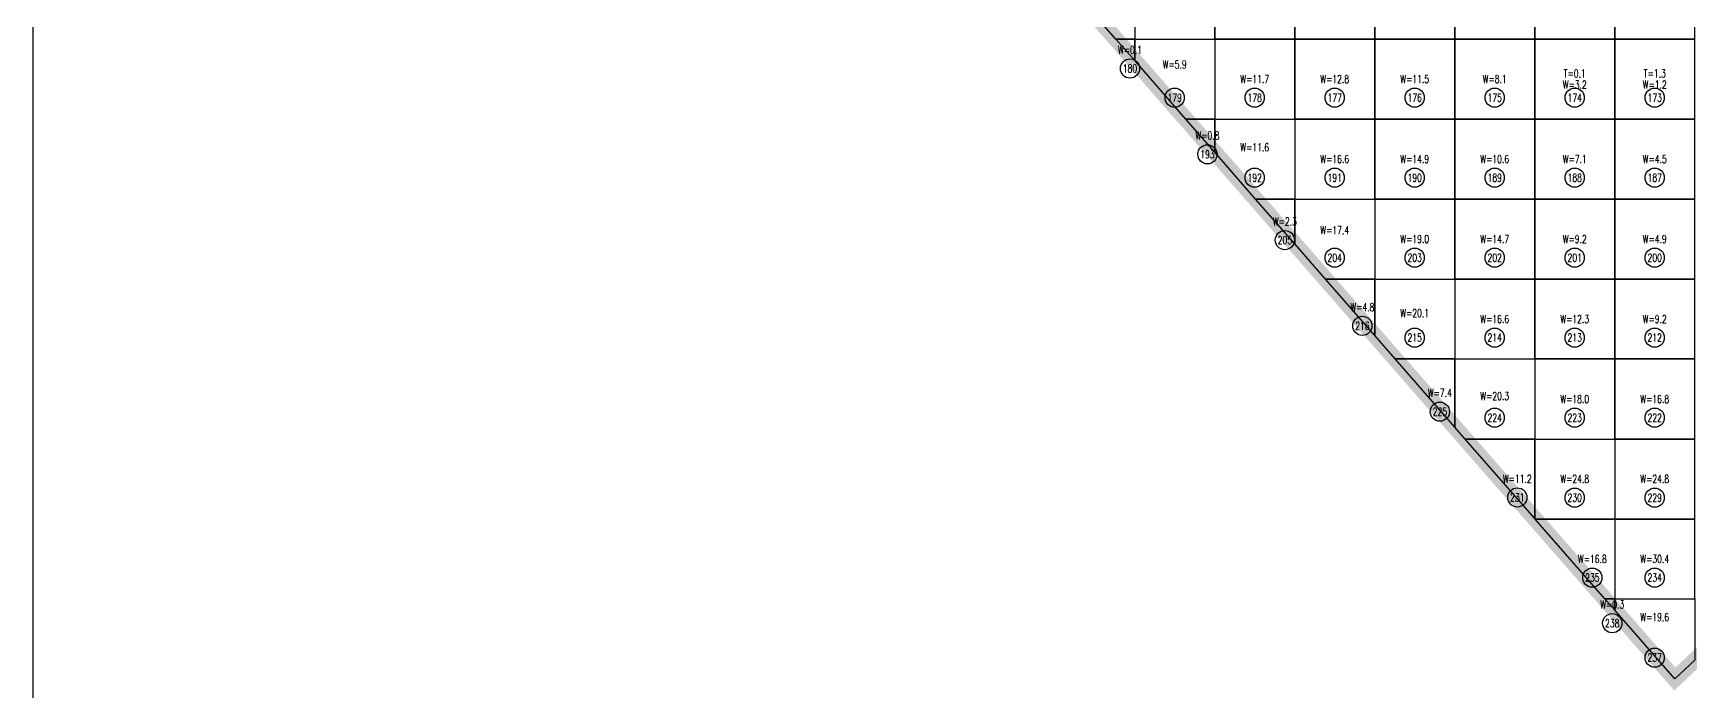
# Model space of a CAD drawing. Extents: x 4283 to 40403, y 1134 to 1764.
# Drawn here: x 19063.5 to 19149.8, y 1572.4 to 1606.7 of the extents above; entities that cross this region are included whole.
import ezdxf
from ezdxf.enums import TextEntityAlignment as Align

# ---------------------------------------------------------------- set-up
doc = ezdxf.new("R2010")
doc.units = 0
for name, color, linetype in [('tdz_23-2方格网', 2, 'Continuous'), ('tdz_23-2方格网计算', 7, 'Continuous'), ('tdz_土方计算图', 7, 'Continuous'), ('tdz_格田', 6, 'Continuous')]:
    doc.layers.add(name, color=color, linetype=linetype)
doc.styles.add('GLandNum', font='txt_____.ttf', dxfattribs={"width": 0.7, "height": 0.5})

msp = doc.modelspace()

# ---------------------------------------------------------------- linework, layer by layer
at = {"layer": 'tdz_23-2方格网', "linetype": 'Continuous'}
for points in [[(19116.66, 1610.075, 2834.183), (19116.66, 1610.597, 2834.191), (19120.827, 1610.597, 2834.101), (19120.827, 1606.43, 2834.271), (19119.844, 1606.43, 2834.258)], [(19120.827, 1610.597, 2834.101), (19120.827, 1606.43, 2834.271), (19124.994, 1606.43, 2834.232), (19124.994, 1610.597, 2833.912)], [(19124.994, 1610.597, 2833.912), (19124.994, 1606.43, 2834.232), (19129.16, 1606.43, 2834.085), (19129.16, 1610.597, 2833.824)], [(19129.16, 1610.597, 2833.824), (19129.16, 1606.43, 2834.085), (19133.327, 1606.43, 2833.889), (19133.327, 1610.597, 2833.639)], [(19133.327, 1610.597, 2833.639), (19133.327, 1606.43, 2833.889), (19137.494, 1606.43, 2833.65), (19137.494, 1610.597, 2833.429)], [(19137.494, 1610.597, 2833.429), (19137.494, 1606.43, 2833.65), (19141.66, 1606.43, 2833.318), (19141.66, 1610.597, 2833.059)], [(19141.66, 1610.597, 2833.059), (19141.66, 1606.43, 2833.318), (19145.827, 1606.43, 2832.838), (19145.827, 1610.597, 2832.503)], [(19145.827, 1610.597, 2832.503), (19145.827, 1606.43, 2832.838), (19149.994, 1606.43, 2832.528), (19149.994, 1610.597, 2831.753)], [(19119.844, 1606.43, 2834.258), (19120.827, 1606.43, 2834.271), (19120.827, 1605.304, 2834.289)], [(19120.827, 1605.304, 2834.289), (19120.827, 1606.43, 2834.271), (19124.994, 1606.43, 2834.232), (19124.994, 1602.264, 2834.395), (19123.483, 1602.264, 2834.375)], [(19124.994, 1606.43, 2834.232), (19124.994, 1602.264, 2834.395), (19129.16, 1602.264, 2834.318), (19129.16, 1606.43, 2834.085)], [(19129.16, 1606.43, 2834.085), (19129.16, 1602.264, 2834.318), (19133.327, 1602.264, 2834.121), (19133.327, 1606.43, 2833.889)], [(19133.327, 1606.43, 2833.889), (19133.327, 1602.264, 2834.121), (19137.494, 1602.264, 2833.797), (19137.494, 1606.43, 2833.65)], [(19137.494, 1606.43, 2833.65), (19137.494, 1602.264, 2833.797), (19141.66, 1602.264, 2833.472), (19141.66, 1606.43, 2833.318)], [(19141.66, 1606.43, 2833.318), (19141.66, 1602.264, 2833.472), (19145.827, 1602.264, 2833.221), (19145.827, 1606.43, 2832.838)], [(19145.827, 1606.43, 2832.838), (19145.827, 1602.264, 2833.221), (19149.994, 1602.264, 2833.002), (19149.994, 1606.43, 2832.528)], [(19123.483, 1602.264, 2834.375), (19124.994, 1602.264, 2834.395), (19124.994, 1600.534, 2834.424)], [(19124.994, 1600.534, 2834.424), (19124.994, 1602.264, 2834.395), (19129.16, 1602.264, 2834.318), (19129.16, 1598.097, 2834.504), (19127.122, 1598.097, 2834.492)], [(19129.16, 1602.264, 2834.318), (19129.16, 1598.097, 2834.504), (19133.327, 1598.097, 2834.367), (19133.327, 1602.264, 2834.121)], [(19133.327, 1602.264, 2834.121), (19133.327, 1598.097, 2834.367), (19137.494, 1598.097, 2834.026), (19137.494, 1602.264, 2833.797)], [(19137.494, 1602.264, 2833.797), (19137.494, 1598.097, 2834.026), (19141.66, 1598.097, 2833.676), (19141.66, 1602.264, 2833.472)], [(19141.66, 1602.264, 2833.472), (19141.66, 1598.097, 2833.676), (19145.827, 1598.097, 2833.363), (19145.827, 1602.264, 2833.221)], [(19145.827, 1602.264, 2833.221), (19145.827, 1598.097, 2833.363), (19149.994, 1598.097, 2833.031), (19149.994, 1602.264, 2833.002)], [(19127.122, 1598.097, 2834.492), (19129.16, 1598.097, 2834.504), (19129.16, 1595.763, 2834.558)], [(19129.16, 1595.763, 2834.558), (19129.16, 1598.097, 2834.504), (19133.327, 1598.097, 2834.367), (19133.327, 1593.93, 2834.591), (19130.761, 1593.93, 2834.61)], [(19133.327, 1598.097, 2834.367), (19133.327, 1593.93, 2834.591), (19137.494, 1593.93, 2834.277), (19137.494, 1598.097, 2834.026)], [(19137.494, 1598.097, 2834.026), (19137.494, 1593.93, 2834.277), (19141.66, 1593.93, 2833.937), (19141.66, 1598.097, 2833.676)], [(19141.66, 1598.097, 2833.676), (19141.66, 1593.93, 2833.937), (19145.827, 1593.93, 2833.442), (19145.827, 1598.097, 2833.363)], [(19145.827, 1598.097, 2833.363), (19145.827, 1593.93, 2833.442), (19149.994, 1593.93, 2833.23), (19149.994, 1598.097, 2833.031)], [(19130.761, 1593.93, 2834.61), (19133.327, 1593.93, 2834.591), (19133.327, 1590.992, 2834.693)], [(19133.327, 1590.992, 2834.693), (19133.327, 1593.93, 2834.591), (19137.494, 1593.93, 2834.277), (19137.494, 1589.764, 2834.329), (19134.4, 1589.764, 2834.726)], [(19137.494, 1593.93, 2834.277), (19137.494, 1589.764, 2834.329), (19141.66, 1589.764, 2834.03), (19141.66, 1593.93, 2833.937)], [(19141.66, 1593.93, 2833.937), (19141.66, 1589.764, 2834.03), (19145.827, 1589.764, 2833.808), (19145.827, 1593.93, 2833.442)], [(19145.827, 1593.93, 2833.442), (19145.827, 1589.764, 2833.808), (19149.994, 1589.764, 2833.561), (19149.994, 1593.93, 2833.23)], [(19134.4, 1589.764, 2834.726), (19137.494, 1589.764, 2834.329), (19137.494, 1586.222, 2834.708)], [(19137.494, 1586.222, 2834.708), (19137.494, 1589.764, 2834.329), (19141.66, 1589.764, 2834.03), (19141.66, 1585.597, 2834.379), (19138.039, 1585.597, 2834.705)], [(19141.66, 1589.764, 2834.03), (19141.66, 1585.597, 2834.379), (19145.827, 1585.597, 2834.167), (19145.827, 1589.764, 2833.808)], [(19145.827, 1589.764, 2833.808), (19145.827, 1585.597, 2834.167), (19149.994, 1585.597, 2833.915), (19149.994, 1589.764, 2833.561)], [(19138.039, 1585.597, 2834.705), (19141.66, 1585.597, 2834.379), (19141.66, 1581.451, 2834.686)], [(19141.66, 1581.451, 2834.686), (19141.66, 1585.597, 2834.379), (19145.827, 1585.597, 2834.167), (19145.827, 1581.43, 2834.526), (19141.678, 1581.43, 2834.686)], [(19145.827, 1585.597, 2834.167), (19145.827, 1581.43, 2834.526), (19149.994, 1581.43, 2834.304), (19149.994, 1585.597, 2833.915)], [(19141.678, 1581.43, 2834.686), (19145.827, 1581.43, 2834.526), (19145.827, 1577.264, 2834.714), (19145.317, 1577.264, 2834.666)], [(19145.827, 1581.43, 2834.526), (19145.827, 1577.264, 2834.714), (19149.994, 1577.264, 2834.51), (19149.994, 1581.43, 2834.304)], [(19145.317, 1577.264, 2834.666), (19145.827, 1577.264, 2834.714), (19145.827, 1576.68, 2834.663)], [(19145.827, 1576.68, 2834.663), (19145.827, 1577.264, 2834.714), (19149.994, 1577.264, 2834.51), (19149.994, 1574.072, 2834.55), (19148.956, 1573.097, 2834.647)]]:
    msp.add_polyline3d(points, close=True, dxfattribs=at)
at = {"layer": 'tdz_23-2方格网计算', "color": 7, "linetype": 'Continuous'}
for centre in [(19120.581, 1604.895), (19122.91, 1603.375), (19127.077, 1603.375), (19131.244, 1603.375), (19135.41, 1603.375), (19139.577, 1603.375), (19143.744, 1603.375), (19147.91, 1603.375), (19124.616, 1600.426), (19127.077, 1599.208), (19131.244, 1599.208), (19135.41, 1599.208), (19139.577, 1599.208), (19143.744, 1599.208), (19147.91, 1599.208), (19128.651, 1595.958), (19131.244, 1595.041), (19135.41, 1595.041), (19139.577, 1595.041), (19143.744, 1595.041), (19147.91, 1595.041), (19132.685, 1591.489), (19135.41, 1590.875), (19139.577, 1590.875), (19143.744, 1590.875), (19147.91, 1590.875), (19136.72, 1587.02), (19139.577, 1586.708), (19143.744, 1586.708), (19147.91, 1586.708), (19140.755, 1582.552), (19143.744, 1582.541), (19147.91, 1582.541), (19144.662, 1578.375), (19147.91, 1578.375), (19145.699, 1576), (19147.91, 1574.208)]:
    msp.add_circle(centre, 0.5, dxfattribs=at)
at = {"layer": 'tdz_土方计算图', "linetype": 'Continuous'}
msp.add_lwpolyline([(19063.46, 1512.357), (19063.46, 1512.357), (19063.46, 1672.357), (19063.46, 1672.357)], dxfattribs=at)
at = {"layer": 'tdz_格田', "linetype": 'Continuous', "lineweight": 60, "const_width": 0.833}
msp.add_lwpolyline([(19083.327, 1649.429), (19109.533, 1671.617), (19138.234, 1635.796), (19173.593, 1596.252), (19148.956, 1573.097), (19096.185, 1633.519), (19083.327, 1649.429)], close=True, dxfattribs=at)

# ---------------------------------------------------------------- texts
at = {"layer": 'tdz_23-2方格网计算', "color": 173, "linetype": 'Continuous', "style": 'GLandNum', "width": 0.7}
for s, p in [('W=0.1', (19120.581, 1605.867)), ('W=5.9', (19122.91, 1605.107)), ('W=11.7', (19127.077, 1604.347)), ('W=12.8', (19131.244, 1604.347)), ('W=11.5', (19135.41, 1604.347)), ('W=8.1', (19139.577, 1604.347)), ('W=3.2', (19143.744, 1604.055)), ('W=1.2', (19147.91, 1604.055)), ('W=0.8', (19124.616, 1601.399)), ('W=11.6', (19127.077, 1600.789)), ('W=16.6', (19131.244, 1600.18)), ('W=14.9', (19135.41, 1600.18)), ('W=10.6', (19139.577, 1600.18)), ('W=7.1', (19143.744, 1600.18)), ('W=4.5', (19147.91, 1600.18)), ('W=2.3', (19128.651, 1596.93)), ('W=17.4', (19131.244, 1596.472)), ('W=19.0', (19135.41, 1596.014)), ('W=14.7', (19139.577, 1596.014)), ('W=9.2', (19143.744, 1596.014)), ('W=4.9', (19147.91, 1596.014)), ('W=4.8', (19132.685, 1592.461)), ('W=20.1', (19135.41, 1592.154)), ('W=16.6', (19139.577, 1591.847)), ('W=12.3', (19143.744, 1591.847)), ('W=9.2', (19147.91, 1591.847)), ('W=7.4', (19136.72, 1587.993)), ('W=20.3', (19139.577, 1587.836)), ('W=18.0', (19143.744, 1587.68)), ('W=16.8', (19147.91, 1587.68)), ('W=11.2', (19140.755, 1583.524)), ('W=24.8', (19143.744, 1583.519)), ('W=24.8', (19147.91, 1583.514)), ('W=16.8', (19144.662, 1579.347)), ('W=30.4', (19147.91, 1579.347)), ('W=0.3', (19145.699, 1576.972)), ('W=19.6', (19147.91, 1576.32))]:
    msp.add_text(s, height=0.4167, dxfattribs=at).set_placement(p, align=Align.MIDDLE_CENTER)
at = {"layer": 'tdz_23-2方格网计算', "color": 7, "linetype": 'Continuous', "style": 'GLandNum', "width": 0.7}
for s, p in [('180', (19120.581, 1604.895)), ('179', (19122.91, 1603.375)), ('178', (19127.077, 1603.375)), ('177', (19131.244, 1603.375)), ('176', (19135.41, 1603.375)), ('175', (19139.577, 1603.375)), ('174', (19143.744, 1603.375)), ('173', (19147.91, 1603.375)), ('193', (19124.616, 1600.426)), ('192', (19127.077, 1599.208)), ('191', (19131.244, 1599.208)), ('190', (19135.41, 1599.208)), ('189', (19139.577, 1599.208)), ('188', (19143.744, 1599.208)), ('187', (19147.91, 1599.208)), ('205', (19128.651, 1595.958)), ('204', (19131.244, 1595.041)), ('203', (19135.41, 1595.041)), ('202', (19139.577, 1595.041)), ('201', (19143.744, 1595.041)), ('200', (19147.91, 1595.041)), ('216', (19132.685, 1591.489)), ('215', (19135.41, 1590.875)), ('214', (19139.577, 1590.875)), ('213', (19143.744, 1590.875)), ('212', (19147.91, 1590.875)), ('225', (19136.72, 1587.02)), ('224', (19139.577, 1586.708)), ('223', (19143.744, 1586.708)), ('222', (19147.91, 1586.708)), ('231', (19140.755, 1582.552)), ('230', (19143.744, 1582.541)), ('229', (19147.91, 1582.541)), ('235', (19144.662, 1578.375)), ('234', (19147.91, 1578.375)), ('238', (19145.699, 1576)), ('237', (19147.91, 1574.208))]:
    msp.add_text(s, height=0.4167, dxfattribs=at).set_placement(p, align=Align.MIDDLE_CENTER)
at = {"layer": 'tdz_23-2方格网计算', "color": 2, "linetype": 'Continuous', "style": 'GLandNum', "width": 0.7}
for s, p in [('T=0.1', (19143.744, 1604.639)), ('T=1.3', (19147.91, 1604.639))]:
    msp.add_text(s, height=0.4167, dxfattribs=at).set_placement(p, align=Align.MIDDLE_CENTER)

doc.saveas('drawing.dxf')
